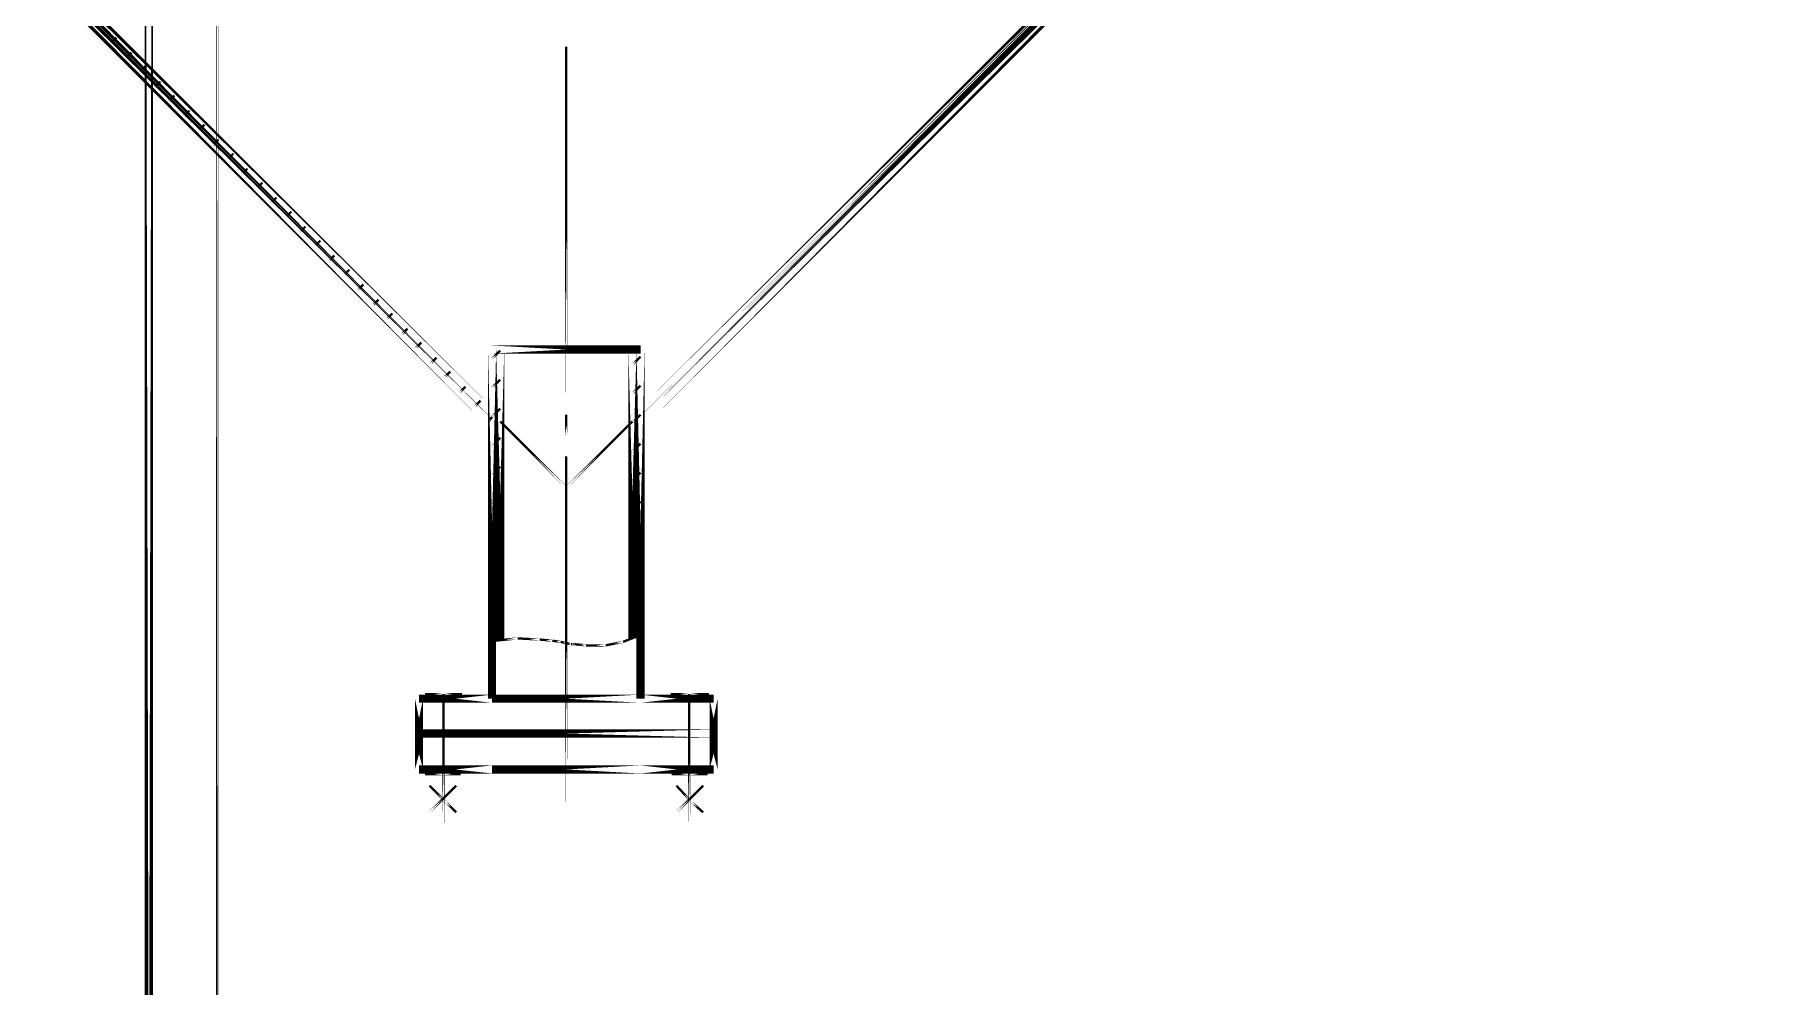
# Model space of a CAD drawing. Extents: x 0 to 359, y 1 to 652.
# Drawn here: x 197.1 to 323.5, y 164.4 to 233.9 of the extents above; entities that cross this region are included whole.
import ezdxf

# ---------------------------------------------------------------- set-up
doc = ezdxf.new("R2010")
doc.units = 0
doc.layers.add('C00-00-00-BLACK', color=7, linetype='CONTINUOUS')

msp = doc.modelspace()

# ---------------------------------------------------------------- linework, layer by layer
at = {"layer": 'C00-00-00-BLACK'}
for points, const_width in [([(210.482, 297.604), (210.482, 0.5926), (210.482, 297.604)], 0.1693), ([(205.486, 292.608), (205.486, 5.5879), (205.486, 292.608)], 0.5927), ([(241.384, 206.163), (323.427, 288.206), (241.384, 206.163)], 0.1693), ([(241.384, 206.248), (320.125, 284.988), (241.384, 206.248)], 0.5927), ([(241.384, 205.401), (320.548, 284.565), (241.384, 205.401)], 0.5927), ([(230.97, 204.978), (160.105, 275.845), (230.97, 204.978)], 0.5927), ([(230.547, 206.248), (160.528, 276.268), (230.547, 206.248)], 0.5927), ([(202.692, 233.256), (203.116, 233.679), (202.692, 233.256)], 0.1693), ([(203.793, 232.155), (204.216, 232.58), (203.793, 232.155)], 0.1693), ([(235.966, 207.603), (235.966, 233.003), (235.966, 207.603)], 0.1693), ([(204.808, 231.14), (205.233, 231.563), (204.808, 231.14)], 0.1693), ([(205.909, 230.039), (206.332, 230.463), (205.909, 230.039)], 0.1693), ([(206.925, 229.023), (207.349, 229.446), (206.925, 229.023)], 0.1693), ([(208.026, 227.922), (208.449, 228.346), (208.026, 227.922)], 0.1693), ([(209.127, 226.906), (209.55, 227.329), (209.127, 226.906)], 0.1693), ([(210.143, 225.805), (210.566, 226.23), (210.143, 225.805)], 0.1693), ([(211.244, 224.79), (211.667, 225.213), (211.244, 224.79)], 0.1693), ([(212.259, 223.689), (212.682, 224.113), (212.259, 223.689)], 0.1693), ([(213.36, 222.673), (213.783, 223.096), (213.36, 222.673)], 0.1693), ([(214.376, 221.572), (214.799, 221.996), (214.376, 221.572)], 0.1693), ([(215.477, 220.556), (215.9, 220.979), (215.477, 220.556)], 0.1693), ([(216.493, 219.455), (216.916, 219.88), (216.493, 219.455)], 0.1693), ([(217.594, 218.44), (218.017, 218.863), (217.594, 218.44)], 0.1693), ([(218.609, 217.339), (219.032, 217.763), (218.609, 217.339)], 0.1693), ([(219.71, 216.323), (220.133, 216.746), (219.71, 216.323)], 0.1693), ([(220.726, 215.222), (221.149, 215.646), (220.726, 215.222)], 0.1693), ([(221.827, 214.122), (222.25, 214.545), (221.827, 214.122)], 0.1693), ([(222.843, 213.105), (223.266, 213.53), (222.843, 213.105)], 0.1693), ([(223.944, 212.006), (224.367, 212.429), (223.944, 212.006)], 0.1693), ([(224.959, 210.989), (225.382, 211.413), (224.959, 210.989)], 0.1693), ([(230.547, 210.905), (241.384, 210.905), (230.547, 210.905)], 0.5927), ([(230.547, 210.905), (230.547, 185.421), (230.547, 210.905)], 0.5927), ([(231.14, 210.905), (231.14, 189.738), (231.14, 210.905)], 0.5927), ([(240.792, 210.905), (240.792, 189.822), (240.792, 210.905)], 0.5927), ([(241.384, 210.905), (241.384, 185.421), (241.384, 210.905)], 0.5927), ([(226.06, 209.889), (226.483, 210.312), (226.06, 209.889)], 0.1693), ([(230.547, 210.228), (231.14, 210.821), (230.547, 210.228)], 0.1693), ([(240.792, 209.804), (241.384, 210.396), (240.792, 209.804)], 0.1693), ([(227.076, 208.872), (227.499, 209.296), (227.076, 208.872)], 0.1693), ([(230.547, 208.111), (231.14, 208.704), (230.547, 208.111)], 0.1693), ([(228.177, 207.772), (228.6, 208.195), (228.177, 207.772)], 0.1693), ([(229.278, 206.755), (229.701, 207.18), (229.278, 206.755)], 0.1693), ([(240.792, 207.687), (241.384, 208.279), (240.792, 207.687)], 0.1693), ([(230.294, 205.656), (230.547, 205.995), (230.294, 205.656)], 0.1693), ([(230.547, 205.995), (231.14, 206.587), (230.547, 205.995)], 0.1693), ([(235.966, 204.639), (235.966, 206.163), (235.966, 204.639)], 0.1693), ([(240.792, 205.57), (241.384, 206.163), (240.792, 205.57)], 0.1693), ([(235.966, 200.83), (231.14, 205.656), (235.966, 200.83)], 0.1693), ([(235.966, 200.83), (240.792, 205.656), (235.966, 200.83)], 0.1693), ([(230.547, 203.793), (231.14, 204.471), (230.547, 203.793)], 0.1693), ([(240.792, 203.454), (241.384, 204.046), (240.792, 203.454)], 0.1693), ([(230.547, 201.676), (231.14, 202.354), (230.547, 201.676)], 0.1693), ([(235.966, 177.716), (235.966, 203.116), (235.966, 177.716)], 0.1693), ([(240.792, 201.337), (241.384, 201.929), (240.792, 201.337)], 0.1693), ([(230.547, 199.559), (231.14, 200.152), (230.547, 199.559)], 0.1693), ([(240.792, 199.22), (241.384, 199.813), (240.792, 199.22)], 0.1693), ([(230.547, 197.443), (231.14, 198.035), (230.547, 197.443)], 0.1693), ([(240.792, 197.104), (241.384, 197.696), (240.792, 197.104)], 0.1693), ([(230.547, 195.326), (231.14, 195.918), (230.547, 195.326)], 0.1693), ([(240.792, 194.903), (241.384, 195.579), (240.792, 194.903)], 0.1693), ([(230.547, 193.209), (231.14, 193.802), (230.547, 193.209)], 0.1693), ([(240.792, 192.786), (241.384, 193.463), (240.792, 192.786)], 0.1693), ([(230.547, 191.093), (231.14, 191.685), (230.547, 191.093)], 0.1693), ([(240.792, 190.669), (241.384, 191.262), (240.792, 190.669)], 0.1693), ([(230.801, 189.654), (230.547, 189.654), (230.801, 189.654)], 0.1693), ([(232.41, 189.822), (230.801, 189.654), (232.41, 189.822)], 0.1693), ([(234.018, 189.738), (232.41, 189.822), (234.018, 189.738)], 0.1693), ([(234.95, 189.654), (234.018, 189.738), (234.95, 189.654)], 0.1693), ([(235.543, 189.568), (234.95, 189.654), (235.543, 189.568)], 0.1693), ([(235.966, 189.484), (235.543, 189.568), (235.966, 189.484)], 0.1693), ([(236.305, 189.399), (235.966, 189.484), (236.305, 189.399)], 0.1693), ([(240.115, 189.568), (238.844, 189.315), (240.115, 189.568)], 0.1693), ([(241.384, 190.077), (240.115, 189.568), (241.384, 190.077)], 0.1693), ([(236.474, 189.399), (236.305, 189.399), (236.474, 189.399)], 0.1693), ([(236.558, 189.399), (236.474, 189.399), (236.558, 189.399)], 0.1693), ([(237.406, 189.315), (236.558, 189.399), (237.406, 189.315)], 0.1693), ([(238.844, 189.315), (237.406, 189.315), (238.844, 189.315)], 0.1693), ([(226.992, 185.758), (225.637, 185.758), (226.992, 185.758)], 0.1693), ([(226.992, 185.758), (226.992, 182.879), (226.992, 185.758)], 0.1693), ([(226.992, 176.106), (226.992, 185.758), (226.992, 176.106)], 0.1693), ([(226.992, 185.758), (228.346, 185.758), (226.992, 185.758)], 0.1693), ([(244.941, 185.758), (243.586, 185.758), (244.941, 185.758)], 0.1693), ([(244.941, 185.758), (244.941, 182.879), (244.941, 185.758)], 0.1693), ([(244.941, 176.106), (244.941, 185.758), (244.941, 176.106)], 0.1693), ([(244.941, 185.758), (246.379, 185.758), (244.941, 185.758)], 0.1693), ([(230.547, 185.421), (225.213, 185.421), (230.547, 185.421)], 0.5927), ([(225.213, 185.421), (225.213, 182.542), (225.213, 185.421)], 0.5927), ([(241.384, 185.421), (230.547, 185.421), (241.384, 185.421)], 0.5927), ([(241.384, 185.421), (246.718, 185.421), (241.384, 185.421)], 0.5927), ([(246.718, 185.421), (246.718, 182.542), (246.718, 185.421)], 0.5927), ([(246.718, 182.879), (225.213, 182.879), (246.718, 182.879)], 0.5927), ([(225.213, 180.256), (225.213, 182.542), (225.213, 180.256)], 0.5927), ([(226.992, 179.917), (226.992, 182.879), (226.992, 179.917)], 0.1693), ([(243.84, 182.879), (228.092, 182.879), (243.84, 182.879)], 0.5927), ([(244.941, 179.917), (244.941, 182.879), (244.941, 179.917)], 0.1693), ([(246.718, 180.256), (246.718, 182.542), (246.718, 180.256)], 0.5927), ([(230.547, 180.256), (225.213, 180.256), (230.547, 180.256)], 0.5927), ([(226.992, 179.917), (225.637, 179.917), (226.992, 179.917)], 0.1693), ([(226.992, 179.917), (228.261, 179.917), (226.992, 179.917)], 0.1693), ([(241.384, 180.256), (230.547, 180.256), (241.384, 180.256)], 0.5927), ([(241.384, 180.256), (246.718, 180.256), (241.384, 180.256)], 0.5927), ([(244.941, 179.917), (243.67, 179.917), (244.941, 179.917)], 0.1693), ([(244.941, 179.917), (246.295, 179.917), (244.941, 179.917)], 0.1693), ([(225.975, 177.122), (227.922, 179.071), (225.975, 177.122)], 0.1693), ([(227.161, 177.884), (225.975, 179.071), (227.161, 177.884)], 0.1693), ([(244.009, 177.122), (245.956, 179.071), (244.009, 177.122)], 0.1693), ([(245.11, 177.884), (244.009, 179.071), (245.11, 177.884)], 0.1693), ([(227.161, 177.884), (227.922, 177.122), (227.161, 177.884)], 0.1693), ([(245.11, 177.884), (245.956, 177.122), (245.11, 177.884)], 0.1693)]:
    msp.add_lwpolyline(points, close=True, dxfattribs=dict(at, const_width=const_width))

doc.saveas('drawing.dxf')
